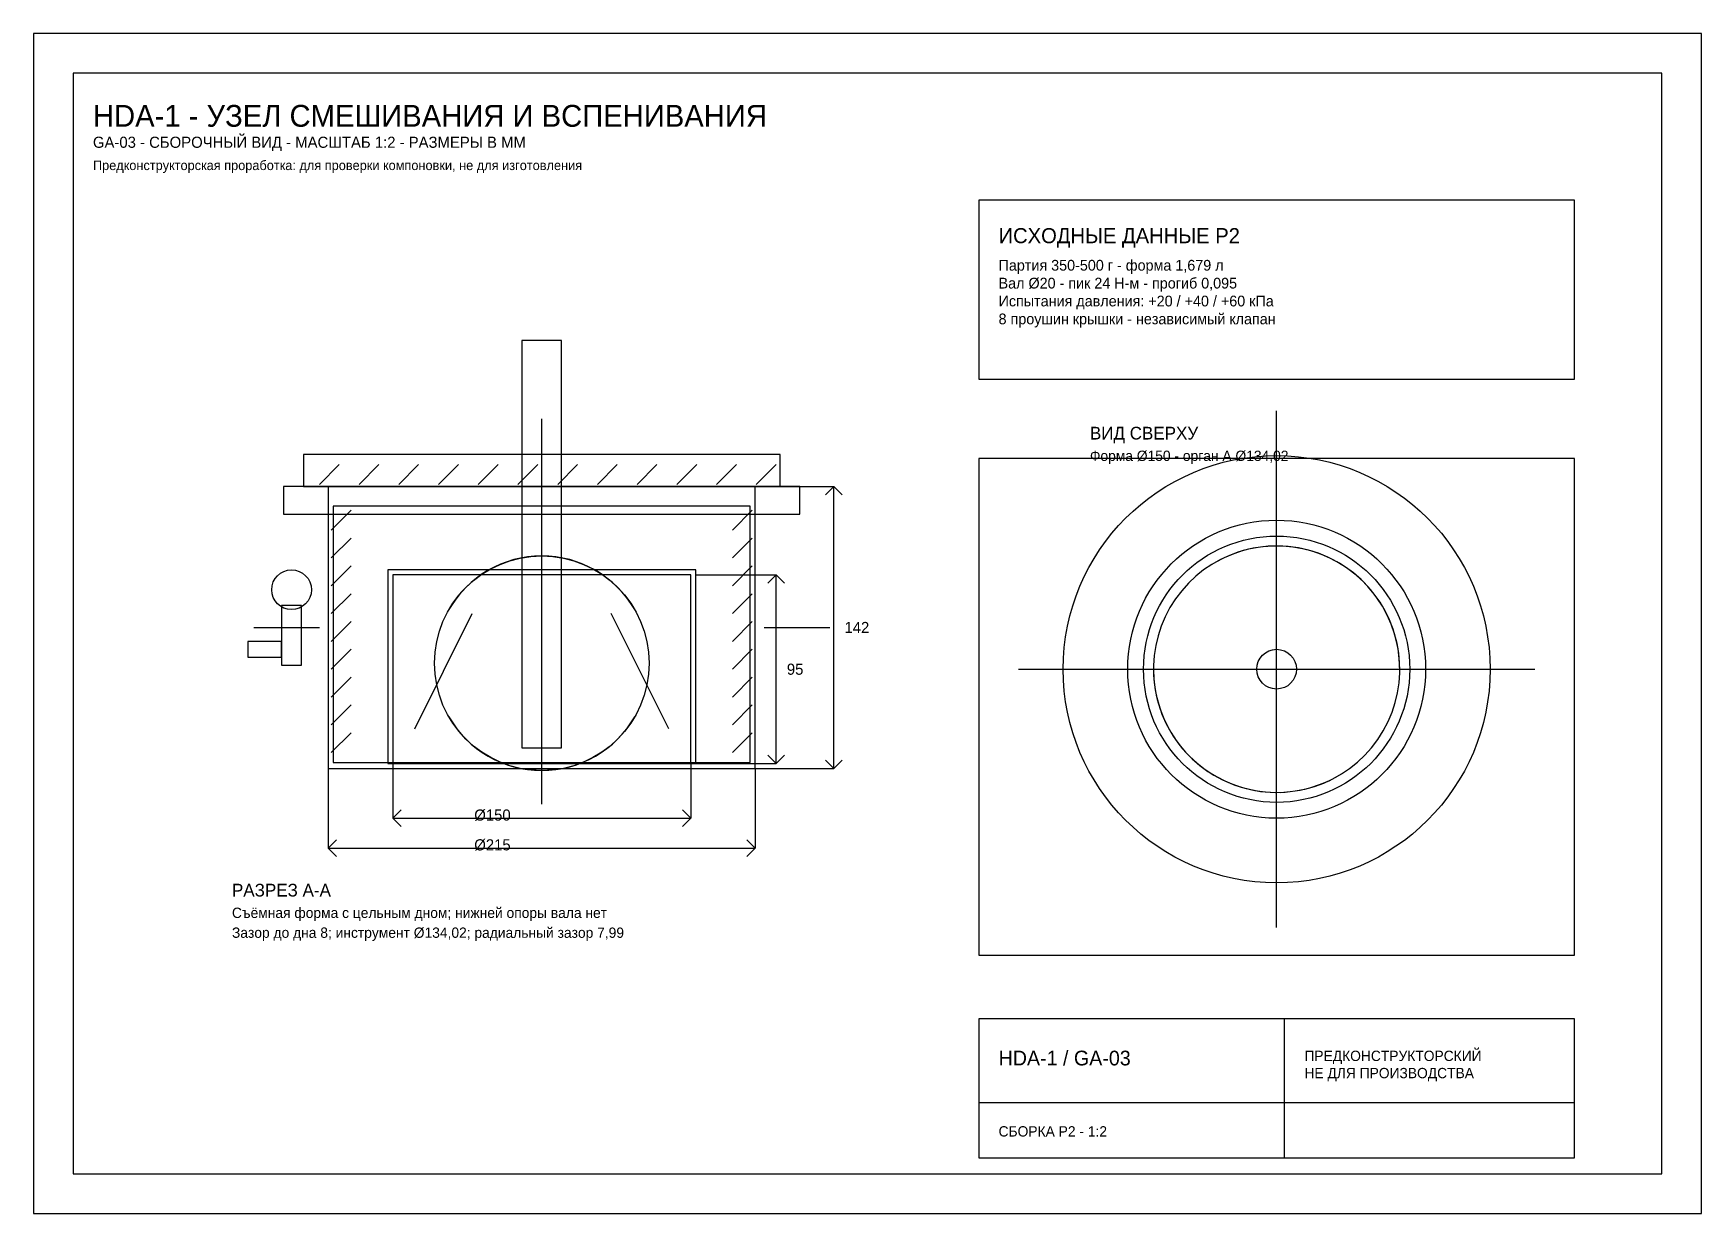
# Model space of a CAD drawing. Header units: millimetres. Extents: x 0 to 420, y 0 to 297.
import ezdxf

# ---------------------------------------------------------------- set-up
doc = ezdxf.new("R2010")
doc.units = ezdxf.units.MM
for name, color, linetype in [('CENTER', 3, 'CONTINUOUS'), ('DIM', 5, 'CONTINUOUS'), ('HATCH', 8, 'CONTINUOUS'), ('OUTLINE', 7, 'CONTINUOUS'), ('TEXT', 7, 'CONTINUOUS'), ('TITLE', 2, 'CONTINUOUS')]:
    doc.layers.add(name, color=color, linetype=linetype)
doc.styles.add('cyrillic_ii', font='cyrillic_ii.lff')

msp = doc.modelspace()

# ---------------------------------------------------------------- linework, layer by layer
at = {"layer": 'CENTER'}
for p, q in [((313, 72), (313, 202)), ((128, 103), (128, 200)), ((55.5, 147.5), (72, 147.5)), ((184, 147.5), (200.5, 147.5)), ((248, 137), (378, 137))]:
    msp.add_line(p, q, dxfattribs=at)
at = {"layer": 'DIM'}
for p, q in [((181.75, 183), (201.5, 183)), ((201.5, 183), (199.4, 180.9)), ((201.5, 112), (201.5, 183)), ((201.5, 183), (203.6, 180.9)), ((166.75, 160.75), (187, 160.75)), ((187, 160.75), (184.9, 158.65)), ((187, 113.25), (187, 160.75)), ((187, 160.75), (189.1, 158.65)), ((187, 113.25), (184.9, 115.35)), ((187, 113.25), (189.1, 115.35)), ((201.5, 112), (199.4, 114.1)), ((201.5, 112), (203.6, 114.1)), ((74.25, 112), (74.25, 92)), ((90.5, 113.25), (90.5, 99.5)), ((165.5, 113.25), (165.5, 99.5)), ((166.75, 113.25), (187, 113.25)), ((181.75, 112), (181.75, 92)), ((181.75, 112), (201.5, 112)), ((90.5, 99.5), (92.6, 101.6)), ((165.5, 99.5), (163.4, 101.6)), ((90.5, 99.5), (165.5, 99.5)), ((90.5, 99.5), (92.6, 97.4)), ((165.5, 99.5), (163.4, 97.4)), ((74.25, 92), (76.35, 94.1)), ((181.75, 92), (179.65, 94.1)), ((74.25, 92), (181.75, 92)), ((74.25, 92), (76.35, 89.9)), ((181.75, 92), (179.65, 89.9))]:
    msp.add_line(p, q, dxfattribs=at)
at = {"layer": 'HATCH'}
for p, q in [((72, 183.5), (77, 188.5)), ((82, 183.5), (87, 188.5)), ((92, 183.5), (97, 188.5)), ((102, 183.5), (107, 188.5)), ((112, 183.5), (117, 188.5)), ((122, 183.5), (127, 188.5)), ((132, 183.5), (137, 188.5)), ((142, 183.5), (147, 188.5)), ((152, 183.5), (157, 188.5)), ((162, 183.5), (167, 188.5)), ((172, 183.5), (177, 188.5)), ((182, 183.5), (187, 188.5)), ((75, 172), (80, 177)), ((176, 172), (181, 177)), ((75, 165), (80, 170)), ((176, 165), (181, 170)), ((75, 158), (80, 163)), ((176, 158), (181, 163)), ((75, 151), (80, 156)), ((176, 151), (181, 156)), ((75, 144), (80, 149)), ((176, 144), (181, 149)), ((75, 137), (80, 142)), ((176, 137), (181, 142)), ((75, 130), (80, 135)), ((176, 130), (181, 135)), ((75, 123), (80, 128)), ((176, 123), (181, 128)), ((75, 116), (80, 121)), ((176, 116), (181, 121))]:
    msp.add_line(p, q, dxfattribs=at)
at = {"layer": 'OUTLINE'}
for p, q in [((420, 297), (0, 297)), ((0, 297), (0, 0)), ((420, 0), (420, 297)), ((410, 287), (10, 287)), ((10, 287), (10, 10)), ((410, 10), (410, 287)), ((388, 255), (238, 255)), ((238, 255), (238, 210)), ((388, 210), (388, 255)), ((133, 219.75), (123, 219.75)), ((123, 219.75), (123, 117.25)), ((133, 117.25), (133, 219.75)), ((238, 210), (388, 210)), ((188, 191), (68, 191)), ((68, 191), (68, 183)), ((188, 183), (188, 191)), ((388, 190), (238, 190)), ((238, 190), (238, 65)), ((388, 65), (388, 190)), ((193, 183), (63, 183)), ((63, 183), (63, 176)), ((68, 183), (188, 183)), ((181.75, 183), (74.25, 183)), ((74.25, 183), (74.25, 112)), ((181.75, 112), (181.75, 183)), ((193, 176), (193, 183)), ((180.5, 178), (75.5, 178)), ((75.5, 178), (75.5, 113.5)), ((180.5, 113.5), (180.5, 178)), ((63, 176), (193, 176)), ((166.75, 162), (89.25, 162)), ((89.25, 162), (89.25, 113.25)), ((165.5, 160.75), (90.5, 160.75)), ((90.5, 160.75), (90.5, 113.25)), ((165.5, 113.25), (165.5, 160.75)), ((166.75, 113.25), (166.75, 162)), ((67.5, 153), (62.5, 153)), ((62.5, 153), (62.5, 138)), ((67.5, 138), (67.5, 153)), ((96, 122), (110.5, 151)), ((160, 122), (145.5, 151)), ((62.5, 144), (54, 144)), ((54, 144), (54, 140)), ((62.5, 140), (62.5, 144)), ((54, 140), (62.5, 140)), ((62.5, 138), (67.5, 138)), ((75.5, 113.5), (180.5, 113.5)), ((123, 117.25), (133, 117.25)), ((74.25, 112), (181.75, 112)), ((89.25, 113.25), (166.75, 113.25)), ((90.5, 113.25), (165.5, 113.25)), ((238, 65), (388, 65)), ((388, 49), (238, 49)), ((238, 49), (238, 14)), ((315, 14), (315, 49)), ((388, 14), (388, 49)), ((238, 28), (388, 28)), ((238, 14), (388, 14)), ((10, 10), (410, 10)), ((0, 0), (420, 0))]:
    msp.add_line(p, q, dxfattribs=at)
for centre, radius in [((313, 137), 53.75), ((313, 137), 37.5), ((313, 137), 33.51), ((128, 138.5), 27), ((65, 157), 5), ((313, 137), 5)]:
    msp.add_circle(centre, radius, dxfattribs=at)
for centre, radius, start, end in [((313, 137), 31, 0, 300), ((313, 137), 31, 180, 480), ((128, 138.5), 27, 30, 150), ((128, 138.5), 27, 210, 330)]:
    msp.add_arc(centre, radius, start, end, dxfattribs=at)

# ---------------------------------------------------------------- texts
at = {"layer": 'DIM', "char_height": 2.8, "attachment_point": 1, "style": 'cyrillic_ii'}
for s, insert, width in [('142', (204.2, 148.9), 20), ('95', (189.7, 138.4), 20), ('%%c150', (111, 101.7), 34), ('%%c215', (111, 94.2), 34)]:
    msp.add_mtext(s, dxfattribs=dict(at, insert=insert, width=width))
at = {"layer": 'TEXT', "attachment_point": 1, "style": 'cyrillic_ii'}
for s, insert, char_height, width in [('GA-03 - СБОРОЧНЫЙ ВИД - МАСШТАБ 1:2 - РАЗМЕРЫ В ММ', (15, 271), 2.8, 220), ('Предконструкторская проработка: для проверки компоновки, не для изготовления', (15, 265), 2.4, 220), ('Партия 350-500 г - форма 1,679 л\\PВал %%c20 - пик 24 Н-м - прогиб 0,095\\PИспытания давления: +20 / +40 / +60 кПа\\P8 проушин крышки - независимый клапан', (243, 240), 2.7, 135), ('ВИД СВЕРХУ', (266, 198), 3.2, 110), ('Форма %%c150 - орган A %%c134,02', (266, 192), 2.6, 110), ('РАЗРЕЗ А-А', (50, 83), 3.2, 140), ('Съёмная форма с цельным дном; нижней опоры вала нет', (50, 77), 2.6, 140), ('Зазор до дна 8; инструмент %%c134,02; радиальный зазор 7,99', (50, 72), 2.6, 140), ('ПРЕДКОНСТРУКТОРСКИЙ\\PНЕ ДЛЯ ПРОИЗВОДСТВА', (320, 41), 2.6, 62), ('СБОРКА P2 - 1:2', (243, 22), 2.6, 67)]:
    msp.add_mtext(s, dxfattribs=dict(at, insert=insert, char_height=char_height, width=width))
at = {"layer": 'TITLE', "attachment_point": 1, "style": 'cyrillic_ii'}
for s, insert, char_height, width in [('HDA-1 - УЗЕЛ СМЕШИВАНИЯ И ВСПЕНИВАНИЯ', (15, 279), 5.5, 245), ('ИСХОДНЫЕ ДАННЫЕ P2', (243, 248), 3.8, 135), ('HDA-1 / GA-03', (243, 41), 3.7, 67)]:
    msp.add_mtext(s, dxfattribs=dict(at, insert=insert, char_height=char_height, width=width))

doc.saveas('drawing.dxf')
